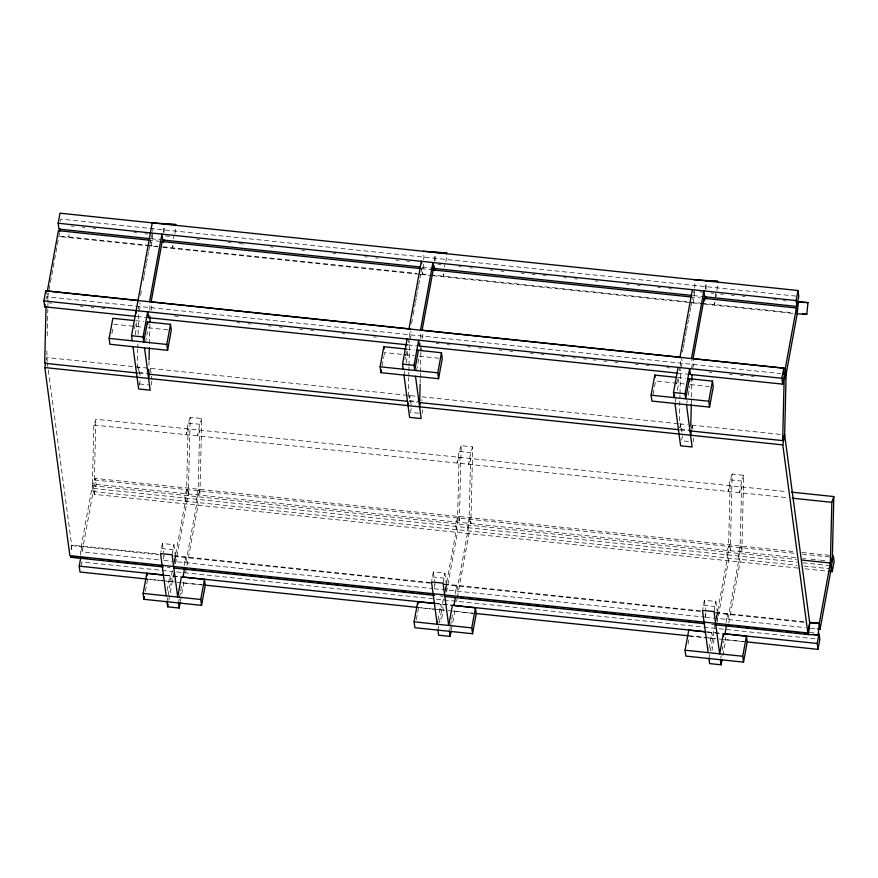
<?xml version="1.0" encoding="UTF-8"?>
<svg xmlns="http://www.w3.org/2000/svg" width="878" height="878" viewBox="0 0 878 878"><rect width="100%" height="100%" fill="white"/><g stroke="black" fill="none" stroke-linecap="round" stroke-linejoin="round"><path stroke-width="0.66" stroke-dasharray="4.39 3.29" d="M46.819 350.772L47.203 361.571M47.182 335.934L47.829 308.968M47.862 307.618L47.961 303.569M47.994 302.23L47.653 293.307M158.479 559.868L82.093 551.867L93.156 491.57L92.377 485.699L93.836 425.007L95.834 419.245L787.445 491.713M80.37 555.039L81.314 545.984L92.377 485.699L94.363 479.937L95.834 419.245M137.286 368.123L137.747 349.246M137.769 347.897L137.868 343.858M138.098 334.408L138.625 312.831M148.92 365.292L149.008 361.242M149.436 343.715L149.929 323.488M175.556 563.687L188.353 493.952L190.208 417.302L201.742 418.521L199.888 495.159L199.108 489.276L197.265 499.33L198.044 505.201L186.356 568.878M408.27 396.516L408.72 377.639M408.753 376.289L408.852 372.25M408.885 370.9L408.983 366.85M409.016 365.5L409.598 341.235M420.156 382.896L420.255 378.846M420.288 377.496L420.386 373.457M420.419 372.107L420.902 351.88M457.339 597.27L469.028 533.594L468.248 527.722L470.092 517.669L470.871 523.551L472.726 446.913L461.191 445.706L459.337 522.344L458.557 516.462L456.714 526.515L457.493 532.386L446.54 592.079M679.342 420.869L679.967 395.243M680 393.893L680.582 369.627M691.304 404.549L691.886 380.273M728.806 623.007L740.011 561.986L739.221 556.114L741.065 546.061L741.855 551.944L743.699 475.305L732.175 474.098L730.32 550.736L729.541 544.854L727.697 554.907L728.477 560.779L717.282 621.8M59.594 232.659L47.335 299.135M157.842 246.872L59.188 236.533L68.791 236.928L69.066 234.349M71.305 549.474L71.711 545.589L47.379 362.932M152.651 234.558L151.444 246.202L150.654 240.331L159.631 241.263M163.44 232.407L164.109 225.942M172.845 245.214L172.571 247.805L173.043 245.225M173.515 238.75L173.778 236.16M174.974 233.614L175.907 224.559M163.571 559.045L163.956 555.258L163.264 559.023M174.711 564.027L175.49 556.465L173.921 544.711L162.397 543.504L160.784 552.295M184.171 565.684L185.093 556.861L185.873 562.743L196.935 502.446L196.156 496.564L198.143 490.802L199.613 430.121L197.627 435.883L199.756 424.283L201.742 418.521M423.492 264.245L422.428 274.594L421.638 268.723L420.902 272.74M434.423 260.799L435.093 254.335M443.818 273.607L443.555 276.197L444.027 273.618M444.487 267.142L444.762 264.552M445.947 262.006L446.891 252.952M434.544 587.437L434.939 583.65L434.248 587.426M445.684 592.42L446.474 584.858L444.905 573.104L433.37 571.896L431.756 580.687M455.155 594.077L456.066 585.253L456.856 591.135L467.919 530.839L467.14 524.967L469.126 519.194L470.586 458.514L468.6 464.275L470.729 452.675L472.726 446.913M694.608 291.353L693.4 302.987L692.621 297.115L700.304 297.916M705.407 289.191L706.077 282.727M714.802 302.01L714.538 304.589L715.01 302.01M715.34 296.83L715.746 292.956M716.931 290.399L717.875 281.344M705.396 617.091L705.923 612.043L705.001 617.069M716.667 620.812L717.458 613.25L715.888 601.496L704.354 600.289L702.74 609.08M726.139 622.469L727.05 613.645L727.84 619.528L738.903 559.231L738.124 553.359L740.11 547.587L741.57 486.906L739.583 492.668L741.712 481.067L743.699 475.305M46.062 299.277L46.523 296.764L780.663 373.589M60.33 221.574L60.791 219.072L796.05 296.106M46.205 360.024L46.666 357.522L416.337 396.252M71.019 549.365L71.711 545.589L81.314 545.984L159.061 554.139M111.901 333.552L112.889 328.196M798.201 568.088L94.264 494.336L93.485 488.453L95.329 478.4L795.117 551.724M81.16 565.75L81.852 561.975L172.746 571.501M94.264 494.336L96.108 484.283L95.329 478.4M134.433 328.756L135.41 323.4M140.579 295.26L141.808 288.566M143.279 280.521L144.025 276.504M144.266 275.165L145.254 269.798M145.496 268.459L146.231 264.443M146.483 263.104L147.46 257.748M147.713 256.409L148.448 252.381M148.689 251.042L149.677 245.686M149.918 244.347L150.654 240.331M138.318 308.946L138.779 306.433M151.422 237.521L152.344 232.505M152.574 231.243L153.035 228.73M135.212 334.628L136.683 326.594L135.903 320.711M138.219 370.955L138.911 367.18L140.304 377.628M149.842 310.154L149.842 304.117M164.109 232.451L164.098 226.414M145.518 342.541L147.482 331.818M139.328 385.222L140.25 380.196M151.082 385.168L151.773 381.403M145.375 591.267L147.592 579.217L165.02 581.038M190.208 417.302L188.221 423.075L186.092 434.676L188.079 428.914L186.619 489.595L184.621 495.357L185.412 501.239L174.338 561.536L432.667 588.6M172.077 554.764L173.921 544.711M167.16 590.488L169.871 575.749L170.65 581.631L167.95 596.371M172.395 570.788L171.473 575.814L172.253 581.697M166.963 601.726L167.698 597.709M174.568 561.492L175.49 556.465M168.861 600.201L173.866 572.906M178.497 602.934L179.233 598.917M179.474 597.578L180.462 592.211M180.714 590.872L181.691 585.516M180.385 601.408L183.787 582.904L183.315 579.37M185.631 572.851L186.114 570.195M382.149 365.972L383.873 356.589M384.114 355.25L384.608 352.572L414.076 355.656M404.923 359.826L405.406 357.148M405.658 355.809L406.393 351.793M411.562 323.653L413.033 315.608M413.275 314.269L415.25 303.558M415.492 302.219L416.227 298.191M416.479 296.852L417.456 291.496M417.709 290.157L418.444 286.14M418.685 284.801L419.673 279.434M419.914 278.096L420.661 274.079M408.369 342.365L409.06 338.59M409.291 337.339L409.752 334.825L408.972 328.943M423.558 259.636L424.019 257.122L423.229 251.251M404.231 373.743L404.714 371.065M406.196 363.031L407.666 354.986L406.887 349.115M409.433 398.085L409.894 395.572L411.288 406.02M420.825 338.546L420.661 331.335M435.082 260.843L435.082 254.807M416.49 370.933L418.707 358.872M411.222 408.588L410.531 412.353L419.508 413.297M422.066 413.56L422.757 409.796M416.359 619.659L418.576 607.609L436.004 609.431M461.191 445.706L459.205 451.468L457.076 463.068L459.062 457.306L457.592 517.987L455.605 523.749L456.384 529.632L445.322 589.928M443.061 583.157L444.905 573.104M437.902 620.219L440.855 604.141L441.634 610.023L438.934 624.763M443.379 599.18L442.457 604.207L443.236 610.089L441.052 621.986M437.946 630.119L438.682 626.102M445.552 589.884L446.474 584.858M449.481 631.326L450.216 627.309M450.458 625.97L451.446 620.603M451.687 619.264L452.675 613.909M451.369 629.8L454.771 611.297L454.299 607.774M456.615 601.243L457.098 598.598M653.133 394.365L655.592 380.964L685.059 384.048M676.642 384.202L677.618 378.846M682.535 352.045L683.029 349.367M683.282 348.028L684.017 344.011M684.258 342.661L685.246 337.306M685.488 335.967L686.223 331.95M686.475 330.611L687.452 325.244M687.704 323.905L688.44 319.888M688.681 318.549L689.669 313.194M689.921 311.855L690.657 307.827M690.898 306.488L691.634 302.471M679.352 370.757L680.044 366.982M680.274 365.731L680.735 363.218L679.956 357.335M693.62 293.054L694.311 289.29M694.542 288.028L695.003 285.515L694.213 279.643M675.204 402.135L676.433 395.44M677.421 390.084L678.65 383.379L677.871 377.507M680.176 427.74L680.878 423.964L682.261 434.412M691.579 368.189L692.27 364.425L691.644 359.728M706.066 289.235L706.055 283.199M686.739 403.342L687.233 400.664M688.209 395.309L689.932 385.925M682.436 435.718L681.515 440.745L689.208 441.557M691.71 428.947L692.171 426.434M715.954 296.852L716.426 294.273M693.049 441.952L693.741 438.188M688.078 644.035L689.065 638.679M732.175 474.098L730.178 479.86L728.049 491.46L730.046 485.699L728.575 546.379L726.589 552.152L727.368 558.024L716.305 618.321M714.044 611.549L715.888 601.496M708.886 648.612L711.828 632.533L712.618 638.416L709.907 653.155M715.043 623.808L713.43 632.599L714.22 638.482L712.036 650.379M708.93 658.511L709.665 654.494M716.755 617.025L717.458 613.25M720.706 658.379L721.2 655.701M722.177 650.346L723.9 640.962M722.835 655.559L725.744 639.689L725.437 637.34M138.658 311.492L140.381 306.499L139.909 302.965M151.049 310.197L151.905 307.706L151.433 304.183M409.631 339.885L411.354 334.891L410.882 331.368M422.022 338.59L422.889 336.098L422.417 332.575M409.027 398.074L409.894 395.572M680.615 368.277L682.338 363.283L681.712 358.575M692.577 368.233L693.872 364.491L693.247 359.793M679.583 427.707L680.878 423.964M691.546 427.674L692.402 425.171M71.316 226.041L74.037 226.326M82.225 227.182L84.957 227.468M93.134 228.324L95.867 228.609M134.06 232.615L136.792 232.9M144.98 233.757L147.702 234.042M165.437 235.908L169.531 236.336M196.815 239.189L199.536 239.474M228.181 242.482L230.914 242.767M239.101 243.623L243.195 244.051M270.479 246.905L273.201 247.19M301.845 250.197L304.578 250.482M333.223 253.479L335.956 253.764M364.6 256.771L367.322 257.056M375.51 257.912L378.242 258.198M395.978 260.053L398.7 260.349M406.887 261.205L409.609 261.49M438.265 264.487L440.986 264.772M458.722 266.638L461.455 266.923M469.631 267.779L472.364 268.064M490.1 269.919L492.821 270.204M501.009 271.061L503.742 271.346M521.477 273.212L524.199 273.497M532.386 274.353L535.119 274.638M543.295 275.494L546.028 275.78M563.764 277.635L566.486 277.92M574.673 278.787L577.406 279.072M595.13 280.927L597.863 281.212M626.508 284.209L629.241 284.494M637.428 285.361L640.15 285.646M657.885 287.501L660.618 287.786M668.795 288.642L671.527 288.928M699.733 291.891L704.858 292.418M711.081 293.076L713.814 293.362M720.629 294.075L723.362 294.36M731.55 295.217L734.271 295.502M742.459 296.358L745.192 296.643M773.836 299.65L776.569 299.936M783.385 300.649L786.117 300.934M151.192 238.783L161.442 239.859M422.175 267.175L432.426 268.251M693.159 295.568L703.399 296.643M421.264 268.679L430.813 269.678M68.791 236.928L146.549 245.083M147.91 245.225L157.458 246.224M162.913 246.795L416.644 273.376M422.099 273.947L428.925 274.66M430.286 274.814L700.381 303.108M701.741 303.25L793.141 312.831M162.869 247.398L419.322 274.276M420.683 274.419L431.603 275.56M432.964 275.703L703.058 303.997M704.419 304.139L793.086 313.435M48.872 302.877L51.593 303.162M80.238 306.17L82.971 306.455M91.158 307.311L93.88 307.596M102.067 308.452L104.8 308.738M174.371 316.025L178.453 316.453M205.737 319.318L208.47 319.603M237.115 322.599L239.848 322.895M248.024 323.752L250.757 324.037M268.492 325.892L271.214 326.177M279.402 327.033L282.134 327.318M299.87 329.184L302.592 329.469M310.779 330.326L313.512 330.611M342.157 333.607L344.878 333.892M373.523 336.9L376.256 337.185M436.278 343.474L439.011 343.759M447.187 344.615L449.92 344.9M467.656 346.755L470.378 347.04M478.565 347.907L481.298 348.193M499.022 350.048L501.755 350.333M509.942 351.189L512.664 351.474M530.4 353.34L533.133 353.625M541.32 354.482L544.042 354.767M561.777 356.622L564.51 356.907M572.686 357.763L575.419 358.048M583.607 358.904L586.328 359.19M593.155 359.914L595.877 360.199M604.064 361.056L606.797 361.341M614.973 362.197L617.706 362.482M635.442 364.337L638.163 364.622M646.351 365.489L649.083 365.775M666.819 367.63L669.541 367.915M709.106 372.063L711.828 372.349M729.563 374.204L732.296 374.489M740.472 375.345L743.205 375.63M751.392 376.486L754.114 376.772M136.935 316.475L147.186 317.551M407.908 344.867L418.158 345.943M677.64 373.139L689.142 374.335M135.64 320.689L143.685 321.535M406.613 349.082L414.657 349.927M677.596 377.474L685.641 378.319M113.624 324.18L143.092 327.264M148.217 327.801L168.565 329.93M419.201 356.194L439.549 358.323M690.185 384.586L709.172 386.583M678.255 423.69L421.418 396.779L421.945 400.697M679.616 423.833L687.276 424.645M691.897 425.128L784.658 434.84M138.472 372.305L148.722 373.38M409.455 400.697L419.706 401.773M680.428 429.09L690.679 430.165M138.801 373.139L145.616 373.852M408.896 401.444L417.083 402.3M680.351 429.891L688.539 430.747M139.558 383.96L148.525 384.904M188.221 423.075L199.756 424.283M459.205 451.468L470.729 452.675M730.178 479.86L741.712 481.067M93.836 425.007L788.181 497.76M801.943 552.438L829.227 555.302M94.363 479.937L795.523 553.403M802.349 554.117L830.994 557.113M96.108 484.283L795.951 557.607M802.766 558.32L805.488 558.606M810.943 559.176L819.119 560.032M820.48 560.175L825.924 560.757M92.377 485.699L796.269 559.451M93.485 488.453L797.367 562.205M802.821 562.776L828.744 565.498M93.156 491.57L797.048 565.322M803.864 566.036L829.787 568.757M805.005 568.801L829.534 571.369M161.475 548.53L172.999 549.738M432.448 576.923L443.983 578.13M703.432 605.315L714.966 606.522M174.074 555.708L430.527 582.575M444.169 584.002L700.622 610.879M715.526 612.438L804.292 621.745M71.711 545.589L159.017 554.742M174.02 556.312L430.868 583.222M443.906 584.594L701.939 611.626M715.581 613.053L804.27 622.348M163.945 560.438L173.493 561.437M434.039 588.743L704.134 617.036M705.495 617.179L805.082 627.616M810.537 628.187L815.991 628.758M809.505 632.423L816.331 633.137M167.358 567.386L170.091 567.671M440.185 595.964L442.907 596.25M711.641 624.412L714.374 624.697M176.665 571.918L819.843 639.305M165.163 575.156L180.44 576.758M435.258 603.46L451.632 605.172M706.724 631.897L721.727 633.466M165.437 575.288L181.406 576.956M435.082 603.537L452.379 605.348M707.394 632.072L723.362 633.74M146.483 578.997L202.225 584.836M417.467 607.389L447.44 610.528M448.362 610.627L473.33 613.239M688.571 635.793L718.544 638.932M719.345 639.019L744.434 641.642M166.359 581.181L174.502 582.026M182.448 582.86L202.566 584.967M437.343 609.573L444.202 610.287M453.432 611.253L473.549 613.36M689.548 636.001L706.988 637.823M708.326 637.966L715.175 638.679M724.416 639.656L744.522 641.763M692.577 426.478L692.929 429.09M704.354 600.289L705.572 609.431M433.37 571.896L434.588 581.038M188.353 493.952L187.574 488.069L185.73 498.122L186.509 503.994M150.445 368.387L151.312 374.917M151.488 376.223L152.004 380.141M162.397 543.504L163.615 552.646M81.314 545.984L82.093 551.867"/><path stroke-width="1.32" d="M46.04 306.641L44.668 363.283L137.429 372.996M148.722 373.38L148.821 369.342M149.041 359.892L149.337 347.754M149.962 322.138L150.083 316.738M419.706 401.773L420.123 384.246M420.935 350.531L421.001 347.831M690.777 426.126L691.304 404.549M691.886 380.273L692.018 374.873M689.899 430.889L782.66 440.602L784.131 379.922L786.117 374.16L797.18 313.863L798.387 302.219L807.99 302.614L806.783 314.258L797.18 313.863L796.401 307.991L703.64 298.268M796.401 307.991L785.338 368.277L786.117 374.16L784.658 434.84L809.703 622.919L808.495 634.564L715.735 624.84M817.352 628.9L820.085 629.186L831.148 568.9L830.368 563.017L831.828 502.337L833.826 496.575L791.528 492.141M833.826 496.575L832.355 557.256L830.368 563.017L819.306 623.314L818.098 634.959L808.495 634.564M59.726 231.364L60 228.774M163.506 242.24L163.78 239.65M434.489 270.633L434.753 268.042M705.473 299.025L705.736 296.435M136.079 316.387L44.679 306.817L43.9 300.934L45.744 290.892L783.736 368.211L784.515 374.094L782.671 384.136L689.91 374.423M150.336 238.695L58.947 229.114L58.157 223.242L60 213.189L797.992 290.519L798.782 296.391L796.939 306.444L704.178 296.72M44.679 306.817L45.14 304.304M820.085 629.186L819.306 623.314L809.703 622.919L807.859 632.972L69.867 555.642L44.822 367.564L45.744 362.537M147.702 321.952L170.497 324.344L171.276 330.216L167.588 350.311L109.937 344.275L109.157 338.392L112.845 318.297L134.301 320.547M146.483 578.997L80.008 572.028L79.218 566.145L80.831 557.354M132.216 340.818L131.535 335.725L152.256 222.858L175.907 224.559L163.78 224.066M147.745 324.278L147.438 321.93L143.751 342.025L143.07 336.932L147.68 311.811L148.459 317.682L148.92 315.18M149.523 301.758L161.936 234.108L162.726 239.99M151.126 301.823L162.189 241.538M148.601 378.44L149.523 373.413M167.588 350.311L166.809 344.439L170.497 324.344M166.183 595.844L160.553 553.557L172.077 554.764L177.718 597.051L181.406 576.956L204.464 579.37L205.243 585.253L201.556 605.348L143.904 599.312L143.125 593.429L146.813 573.334L164.109 575.145M143.904 599.312L144.398 596.634M180.144 602.736L179.178 608.026L167.643 606.819L168.126 604.174M182.997 577.022L184.61 568.231M201.556 605.348L200.777 599.476L204.464 579.37M417.346 350.201L441.48 352.736L442.26 358.608L438.572 378.703L380.92 372.667L380.13 366.795L383.829 346.689L406.613 349.082M380.92 372.667L381.414 369.989M403.2 369.21L402.519 364.118L407.129 338.996M408.972 328.943L421.385 261.293L421.703 263.652M418.422 350.322L414.723 370.417L414.054 365.325L418.663 340.203L419.443 346.086L419.904 343.572M420.507 330.15L432.92 262.511L433.699 268.383L434.16 265.869M408.05 405.625L408.511 403.112M422.109 330.216L433.172 269.93M419.574 406.832L420.266 403.068M438.572 378.703L437.793 372.832L441.48 352.736M437.65 621.558L437.167 624.236L431.526 581.949L443.061 583.157L448.691 625.454L452.379 605.348L475.448 607.774L476.227 613.645L472.54 633.74L414.888 627.704L414.098 621.822L417.785 601.726L435.082 603.537M453.981 605.414L455.364 597.885M437.946 630.119L438.627 635.211L450.151 636.418L451.127 631.128M472.54 633.74L471.76 627.869L475.448 607.774M688.33 378.594L712.464 381.129L713.243 387L709.556 407.107L651.904 401.059L651.114 395.188L654.801 375.082L676.258 377.331M674.666 394.924L674.183 397.602L673.503 392.51L678.112 367.388M679.956 357.335L692.369 289.696M689.713 381.063L689.395 378.714L685.707 398.81L685.027 393.717L689.647 368.595L690.426 374.478M691.491 358.542L703.904 290.903L704.683 296.775M693.082 358.608L704.156 298.322L704.463 300.671M690.558 435.225L691.48 430.198M709.556 407.107L708.776 401.224L712.464 381.129M708.14 652.639L702.51 610.342L714.044 611.549L719.675 653.847L723.362 633.74L746.421 636.166L747.211 642.037L743.523 662.133L685.861 656.096L685.081 650.214L688.769 630.119L706.066 631.93M724.965 633.806L726.578 625.015M708.93 658.511L709.6 663.603L721.134 664.811L722.111 659.521M782.671 384.136L781.892 378.264L783.736 368.211M796.939 306.444L796.148 300.561L797.992 290.519M743.523 662.133L742.733 656.261L746.421 636.166M807.859 632.972L782.814 444.894L784.658 434.84L782.66 440.602M818 649.358L817.209 643.475L819.053 633.433L819.843 639.305L818 649.358L747.156 641.928M832.256 571.655L834.1 561.613L833.321 555.73L831.477 565.783L832.256 571.655L829.534 571.369M423.229 251.251L446.891 252.952L434.764 252.458M694.213 279.643L717.875 281.344L705.747 280.85M77.703 557.53L70.503 557.234L163.264 566.958M58.157 223.242L796.148 300.561M797.081 301.472L807.99 302.614M162.617 239.979L420.43 266.989M432.711 268.284L691.897 295.436M149.809 240.232L58.409 230.662L47.346 290.958L138.746 300.528M162.079 241.527L419.904 268.536M432.185 269.82L691.359 296.983M802.69 313.83L806.783 314.258M151.016 301.812L410.202 328.976M422.483 330.26L680.296 357.269M692.577 358.564L785.338 368.277M783.385 373.874L786.117 374.16M43.9 300.934L781.892 378.264M148.36 317.671L407.535 344.834M419.816 346.119L677.64 373.139M131.535 335.725L143.07 336.932M402.519 364.118L414.054 365.325M673.503 392.51L685.027 393.717M109.157 338.392L166.809 344.439M380.13 366.795L437.793 372.832M651.114 395.188L708.776 401.224M148.349 374.138L407.535 401.301M419.805 402.585L678.99 429.748M44.822 367.564L782.814 444.894M792.274 498.188L831.828 502.337M801.724 560.021L830.368 563.017M809.757 622.315L819.306 623.314M82.828 557.914L86.922 558.342M100.564 559.769L103.297 560.054M108.751 560.625L111.484 560.921M116.939 561.492L119.66 561.777M125.126 562.348L129.209 562.776M133.302 563.204L136.035 563.489M141.49 564.06L145.583 564.488M151.038 565.059L153.771 565.344M159.225 565.915L161.947 566.2M183.776 568.494L186.509 568.779M191.964 569.35L194.686 569.635M200.151 570.206L202.873 570.491M209.699 571.205L212.421 571.49M217.876 572.061L220.608 572.346M226.063 572.917L228.796 573.213M234.25 573.784L236.983 574.069M242.438 574.64L245.16 574.925M250.625 575.496L254.708 575.924M258.801 576.352L261.534 576.637M268.35 577.351L271.082 577.636M276.537 578.207L279.27 578.492M284.724 579.063L287.446 579.359M292.912 579.93L295.634 580.215M301.088 580.786L303.821 581.071M309.275 581.642L313.369 582.07M317.463 582.498L321.557 582.926M327.011 583.497L329.744 583.782M335.198 584.353L337.92 584.638M343.386 585.209L346.108 585.505M351.562 586.076L354.295 586.361M359.75 586.932L362.482 587.217M367.937 587.788L370.659 588.073M376.124 588.644L380.207 589.072M393.849 590.499L396.582 590.784M402.036 591.355L404.769 591.651M410.224 592.222L412.945 592.507M418.411 593.078L422.505 593.506M426.587 593.934L429.32 594.219M460.698 597.512L463.419 597.797M468.885 598.368L471.607 598.653M477.061 599.224L479.794 599.509M485.249 600.08L487.981 600.365M493.436 600.936L496.158 601.221M502.984 601.935L505.706 602.22M511.172 602.791L513.893 603.076M519.348 603.658L522.081 603.943M527.535 604.514L530.268 604.799M535.723 605.37L538.455 605.655M543.91 606.226L548.004 606.654M552.086 607.082L554.819 607.367M561.646 608.081L564.367 608.366M569.822 608.937L572.555 609.222M578.009 609.804L580.742 610.089M586.197 610.66L588.918 610.945M594.384 611.516L597.106 611.801M602.56 612.372L606.654 612.8M610.748 613.228L614.841 613.656M620.296 614.227L623.029 614.512M628.483 615.083L631.205 615.368M636.671 615.95L639.393 616.235M644.847 616.806L647.58 617.091M653.034 617.662L655.767 617.947M661.222 618.518L663.955 618.803M669.409 619.374L673.503 619.802M687.145 621.229L689.867 621.514M695.321 622.096L698.054 622.381M728.06 625.52L732.153 625.948M737.608 626.519L740.341 626.804M745.795 627.375L748.528 627.66M753.982 628.242L756.715 628.527M762.17 629.098L764.892 629.383M770.346 629.954L773.079 630.239M778.534 630.81L781.266 631.095M786.721 631.666L790.815 632.094M796.269 632.665L799.002 632.95M804.457 633.521L807.178 633.806M812.644 634.388L818.098 634.959M174.173 568.099L434.731 595.394M444.279 596.403L704.825 623.698M79.218 566.145L163.802 575.013M182.898 577.011L435.258 603.46M452.993 605.315L705.352 631.754M724.449 633.762L817.209 643.475M204.947 585.121L417.467 607.389M476.052 613.524L688.571 635.793M143.125 593.429L200.777 599.476M414.098 621.822L471.76 627.869M685.081 650.214L742.733 656.261M723.362 633.74L723.681 636.1M686.497 404.681L692.127 446.979L680.593 445.772L674.962 403.474M720.454 659.718L721.134 664.811M654.801 375.082L655.12 377.441M415.514 376.289L421.144 418.586L409.609 417.379L403.979 375.082M449.481 631.326L450.151 636.418M383.829 346.689L384.136 349.049M417.785 601.726L418.104 604.075M144.53 347.897L150.16 390.194L138.636 388.987L132.995 346.689M178.497 602.934L179.178 608.026M136.145 310.603L136.463 312.952M166.963 601.726L167.643 606.819M146.813 573.334L147.12 575.683M45.744 290.892L46.062 293.241"/></g></svg>
